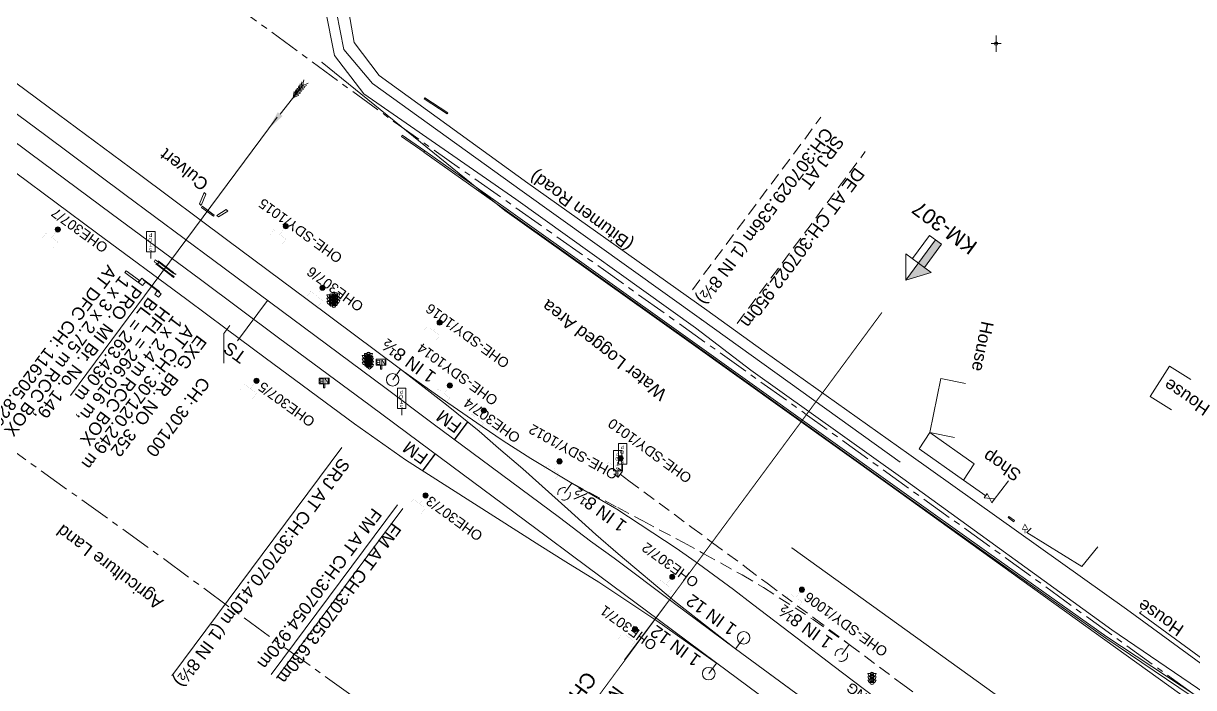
# Model space of a CAD drawing. Header units: metres. Extents: x 628572 to 650094, y 3375792 to 3391117.
# Drawn here: x 639052.5 to 639286, y 3383958.3 to 3384090.8 of the extents above; entities that cross this region are included whole.
import ezdxf
from ezdxf.enums import TextEntityAlignment as Align

# ---------------------------------------------------------------- set-up
doc = ezdxf.new("R2010")
doc.units = ezdxf.units.M
doc.header["$MEASUREMENT"] = 0
for name, pattern in [('CENTER', [2, 1.25, -0.25, 0.25, -0.25]), ('DASHED', [0.75, 0.5, -0.25]), ('PHANTOM2', [1.25, 0.625, -0.125, 0.125, -0.125, 0.125, -0.125])]:
    doc.linetypes.add(name, pattern=pattern)
for name, color, linetype, lineweight in [('Bore', 8, 'Continuous', 0), ('BRIDGE DETAILS PLAN', 7, 'Continuous', 0), ('Commercial Building Semipucca', 251, 'Continuous', 0), ('Compound Wall', 251, 'Continuous', 0), ('CULVERT', 7, 'Continuous', 0), ('Culvert Parapet', 7, 'Continuous', 0), ('DFCC BOUNDARY', 6, 'CENTER', 0), ('Exg track', 7, 'Continuous', 0), ('Existing Chainage', 7, 'Continuous', 0), ('Existing IR Track', 143, 'Continuous', 0), ('Existing Railway Boundary', 7, 'CENTER', 0), ('Gate', 251, 'Continuous', 0), ('KM STONE', 7, 'Continuous', 0), ('MATCH LINE', 7, 'Continuous', 0), ('Name Board', 251, 'Continuous', 0), ('OHE MAST', 8, 'Continuous', 0), ('Residential Building Semipucca', 251, 'Continuous', 0), ('Retaining Wall', 251, 'Continuous', 0), ('River Text', 5, 'Continuous', 0), ("SADHUGARH STN SRJ's", 251, 'Continuous', 0), ('Side Details', 251, 'Continuous', 0), ('Sign Board', 251, 'Continuous', 0), ('SRJ13A', 8, 'Continuous', 0), ('STOP', 8, 'Continuous', 0), ('Subroad Centre', 34, 'Continuous', 0), ('Subroad Edge', 34, 'Continuous', 0), ('Text', 251, 'Continuous', 0), ('Water Logged Area', 5, 'Continuous', 0), ('Wing Wall', 7, 'Continuous', 0)]:
    doc.layers.add(name, color=color, linetype=linetype, lineweight=lineweight)
doc.styles.add('CUT-FILL', font='cut-fill.shx', dxfattribs={"height": 2})
doc.styles.add('NB', font='swissbo.ttf', dxfattribs={"height": 1.5})
doc.styles.get("Standard").update_dxf_attribs({"font": 'arial.ttf'})
doc.styles.add('Style-Arial', font='arial.ttf')
doc.styles.add('Text', font='arial.ttf', dxfattribs={"height": 2})

# ---------------------------------------------------------------- blocks, each defined once
blk = doc.blocks.new('GT')
at = {"layer": 'Gate'}
for p, q in [((-0.5, -0.5), (-0.5, 0.5)), ((-0.5, 0.5), (0.5, -0.5)), ((0.5, 0.5), (0.5, -0.5))]:
    blk.add_line(p, q, dxfattribs=at)
at = {"layer": 'Gate', "flags": 128}
blk.add_lwpolyline([(0.5, 0.5), (-0.5, -0.5)], dxfattribs=at)
blk = doc.blocks.new('BORE')
at = {"ltscale": 0.5}
for q in [(-0.99, 0), (0, 1.64), (0.99, 0), (0, -1.64)]:
    blk.add_line((0, 0), q, dxfattribs=at)
blk.add_circle((0, 0), 0.328, dxfattribs=at)
blk = doc.blocks.new('NB')
for p, q in [((-0.98, 0.82), (-0.98, 1.98)), ((-0.98, 1.98), (0.98, 1.98)), ((-0.98, 0.82), (0.98, 0.82)), ((-0.13, 0.82), (-0.13, 0)), ((-0.13, 0), (0.13, 0)), ((0.13, 0.82), (0.13, 0)), ((0.98, 1.98), (0.98, 0.82))]:
    blk.add_line(p, q)
at = {"style": 'NB', "width": 1.025371}
blk.add_text('NB', height=0.988, rotation=180, dxfattribs=at).set_placement((-0.02, 1.38), align=Align.MIDDLE_CENTER)
blk = doc.blocks.new('TSB')
at = {"const_width": 0.132, "flags": 128}
blk.add_lwpolyline([(-0.51, 0.84), (0.54, 0.84), (0, 1.85), (-0.51, 0.84)], close=True, dxfattribs=at)
at = {"const_width": 0.142, "flags": 128}
blk.add_lwpolyline([(0, 0.84), (0, 0)], dxfattribs=at)
blk = doc.blocks.new('STOP')
at = {"layer": 'SRJ13A', "flags": 128}
blk.add_lwpolyline([(0.84, 5.38), (-0.84, 5.38), (-0.84, 1.32), (0.84, 1.32), (0.84, 5.38)], close=True, dxfattribs=at)
blk.add_lwpolyline([(0, 1.32), (0, 0)], dxfattribs=at)
at = {"layer": 'SRJ13A', "char_height": 0.739, "attachment_point": 7, "rotation": 180, "line_spacing_factor": 0.6, "style": 'CUT-FILL'}
for s, insert in [('P', (0.3, 5.05)), ('O', (0.3, 4.07)), ('T', (0.3, 3.07)), ('S', (0.3, 2.02))]:
    blk.add_mtext(s, dxfattribs=dict(at, insert=insert))
blk = doc.blocks.new('SIG')
for color, points in [(1, [(-0.22, 0.42, 0.180295), (-0.01, 0.33, -0.00255), (0.01, 0.33, -0.00255), (0.02, 0.33, 0.180295), (0.23, 0.42, -0.002654), (0.25, 0.44, 0.184495), (0.33, 0.65, 1.000001), (-0.32, 0.65, 0.184495), (-0.24, 0.44, -0.002654)]), (2, [(0.23, -0.23, -0.002654), (0.25, -0.21, 0.184495), (0.33, 0.01, 1.000001), (-0.32, 0.01, 0.184495), (-0.24, -0.21, -0.002654), (-0.22, -0.23, 0.180295), (-0.01, -0.32, -0.00255), (0.01, -0.32, -0.00255), (0.02, -0.32, 0.180295)]), (3, [(0.23, -0.88, -0.002654), (0.25, -0.86, 0.184495), (0.33, -0.64, 1.000001), (-0.32, -0.64, 0.184495), (-0.24, -0.86, -0.002654), (-0.22, -0.88, 0.395599)])]:
    blk.add_hatch(color=color).paths.add_polyline_path(points)
for p, q in [((-0.31, 0.98), (-0.32, -0.9)), ((0.33, -0.9), (0.32, 0.98))]:
    blk.add_line(p, q)
at = {"flags": 128}
for points in [[(-0.31, 0.98), (-0.81, 0.98, 0.198758), (-0.42, 0.41, 0.003814), (-0.31, 0.39)], [(-0.31, 0.33), (-0.81, 0.33, 0.198758), (-0.42, -0.23, 0.003727), (-0.32, -0.26)], [(0.32, 0.98), (0.82, 0.98, -0.198758), (0.44, 0.41, -0.003814), (0.32, 0.39)], [(0.32, 0.33), (0.82, 0.33, -0.198758), (0.44, -0.23, -0.003727), (0.33, -0.26)], [(-0.32, -0.32), (-0.81, -0.32, 0.198758), (-0.42, -0.88, 0.003639), (-0.32, -0.9)], [(0.33, -0.32), (0.82, -0.32, -0.198758), (0.44, -0.88, -0.003639), (0.33, -0.9)]]:
    blk.add_lwpolyline(points, format="xyb", dxfattribs=at)
for centre, radius, start, end in [((0.01, 0.91), 0.324, 12.4049, 167.5951), ((0.01, 0.81), 0.357, 27.7578, 152.2422), ((0.01, -0.9), 0.324, 181.4572, 358.5428)]:
    blk.add_arc(centre, radius, start, end)
blk = doc.blocks.new('OHE MAST')
h = blk.add_hatch(color=256)
edge = h.paths.add_edge_path()
edge.add_arc((0, 0), 0.514, 0, 360)
at = {"const_width": 0.01, "flags": 128}
for points in [[(1.5, 3.5), (1.5, 2), (-1.5, 2), (-1.5, 3.5)], [(0, 2), (0, 0)]]:
    blk.add_lwpolyline(points, dxfattribs=at)
blk.add_circle((0, 0), 0.514)
blk = doc.blocks.new('KM POST PLAN')
h = blk.add_hatch(color=256)
h.paths.add_polyline_path([(-6.25, -8.47), (0, 0), (0, -8.47), (-3, -8.47)], flags=16)
h.paths.add_polyline_path([(-3, -20), (-3, -8.47), (0, -8.47), (0, -20)], flags=16)
at = {"flags": 128}
for points in [[(0, 0), (-6.25, -8.47), (6.25, -8.47)], [(0, 0), (0, -20)], [(0, 0), (6.25, -8.47)], [(3, -8.47), (3, -20), (-3, -20), (-3, -8.47)]]:
    blk.add_lwpolyline(points, dxfattribs=at)
blk = doc.blocks.new('River A')
at = {"layer": 'River Text'}
for p, q in [((0.2, 9.9), (-3.4, 17.4, -1499.5)), ((0.3, 12.9), (-3.3, 20.5, -1499.5)), ((0.4, 16.4), (-3.2, 24, -1499.5)), ((0.5, 20.3), (-3.1, 27.8, -1499.5)), ((0.5, 22.3), (0, 0)), ((0.2, 9.9), (4.2, 17.2, -1499.5)), ((0.3, 12.9), (4.3, 20.3, -1499.5)), ((0.4, 16.4), (4.4, 23.8, -1499.5)), ((0.5, 20.3), (4.5, 27.7, -1499.5)), ((0, 0), (-3.6, 7.5, -1499.5)), ((0.1, 6), (-3.5, 13.6, -1499.5)), ((0.1, 3.3), (-3.5, 10.8, -1499.5)), ((0, 0), (4, 7.4, -1499.5)), ((0.1, 6), (4.1, 13.4, -1499.5)), ((0.1, 3.3), (4.1, 10.7, -1499.5))]:
    blk.add_line(p, q, dxfattribs=at)
at = {"layer": 'River Text', "flags": 128}
blk.add_lwpolyline([(-0.7, -27.7), (0.5, 22.3)], dxfattribs=at)
at = {"layer": 'River Text', "extrusion": (0, 0, -1)}
blk.add_solid([(-3.5, -27.8), (1.3, -52.7), (4.8, -27.6)], dxfattribs=at)

msp = doc.modelspace()

# ---------------------------------------------------------------- linework, layer by layer
at = {"layer": 'BRIDGE DETAILS PLAN', "flags": 128}
msp.add_lwpolyline([(639061.9036, 3384016.5684), (639103.1531, 3384072.0837)], dxfattribs=at)
at = {"layer": 'Commercial Building Semipucca', "linetype": 'Continuous', "flags": 128}
msp.add_lwpolyline([(639240.064, 3383999.6772), (639231.2497, 3384005.9101), (639233.4074, 3384009.1764), (639242.2554, 3384002.9198), (639240.064, 3383999.6772)], close=True, dxfattribs=at)
at = {"layer": 'Compound Wall', "linetype": 'Continuous', "flags": 128}
for points in [[(639240.0992, 3383999.6559), (639244.5265, 3383996.5481)], [(639246.0241, 3383995.5375), (639249.1031, 3383999.5044)], [(639253.5768, 3383990.0516), (639252.7042, 3383989.2346), (639263.7418, 3383982.4611), (639266.928, 3383986.3728)], [(639275.5927, 3383973.4609), (639275.2147, 3383973.1655), (639293.3085, 3383959.9728), (639293.9967, 3383960.9038)]]:
    msp.add_lwpolyline(points, dxfattribs=at)
at = {"layer": 'CULVERT', "flags": 128}
msp.add_lwpolyline([(639088.1897, 3384054.3058), (639090.5977, 3384052.5251), (639090.4411, 3384052.2846), (639088.0331, 3384054.0652), (639088.1897, 3384054.3058)], close=True, dxfattribs=at)
at = {"layer": 'Culvert Parapet', "linetype": 'Continuous', "flags": 128}
for points in [[(639132.471, 3384075.721), (639132.5884, 3384075.8987), (639137.2061, 3384072.925), (639137.088, 3384072.7462), (639132.471, 3384075.721)], [(639127.9736, 3384068.2046), (639128.0982, 3384068.4612), (639132.6006, 3384065.3339), (639132.4759, 3384065.0771), (639127.9736, 3384068.2046)], [(639079.0422, 3384042.8646), (639082.1249, 3384040.5376), (639082.0167, 3384040.4569), (639078.934, 3384042.7839), (639079.0422, 3384042.8646)], [(639079.3242, 3384043.2828), (639079.3695, 3384043.3987), (639082.4242, 3384041.0937), (639082.3789, 3384040.9779), (639079.3242, 3384043.2828)], [(639072.7152, 3384041.0725), (639073.017, 3384041.4187), (639075.6368, 3384039.5117), (639075.3347, 3384039.1652), (639072.7152, 3384041.0725)], [(639076.4667, 3384039.5396), (639076.5339, 3384039.6295), (639079.6294, 3384037.2744), (639079.5618, 3384037.1841), (639076.4667, 3384039.5396)], [(639249.1692, 3383992.4057), (639249.011, 3383992.1907), (639250.1139, 3383991.3702), (639250.2793, 3383991.6098), (639249.1692, 3383992.4057)]]:
    msp.add_lwpolyline(points, close=True, dxfattribs=at)
at = {"layer": 'DFCC BOUNDARY', "ltscale": 5, "flags": 128}
msp.add_lwpolyline([(639330.3344, 3383899.5156), (639318.2605, 3383908.4746), (639330.1698, 3383924.5422), (639289.9442, 3383954.1409), (639249.4413, 3383983.465), (639208.9797, 3384012.5713), (639168.287, 3384041.646), (639127.3545, 3384070.5066), (639086.9912, 3384100.02), (639106.7272, 3384126.468), (639106.7272, 3384126.468), (639068.4496, 3384158.8483), (639029.3258, 3384190.0243), (638987.5451, 3384217.7937), (638945.5622, 3384245.1274), (638903.8458, 3384272.8226), (638862.2382, 3384300.6609), (638820.952, 3384328.8942), (638803.642, 3384305.6269), (638800.4356, 3384308.0183)], dxfattribs=at)
at = {"layer": 'Exg track', "const_width": 0.3, "flags": 128}
for points in [[(639141.1596, 3384011.2724), (639138.5302, 3384007.7432)], [(639134.6745, 3384004.8884), (639132.1732, 3384001.5313)]]:
    msp.add_lwpolyline(points, dxfattribs=at)
at = {"layer": 'Existing Chainage', "color": 7, "linetype": 'Continuous', "lineweight": 13, "flags": 128}
for points in [[(639095.2431, 3384027.4743), (639101.2237, 3384035.4889)], [(639172.4572, 3383963.78), (639181.446, 3383975.7884)]]:
    msp.add_lwpolyline(points, dxfattribs=at)
at = {"layer": 'Existing IR Track', "color": 88, "linetype": 'DASHED', "ltscale": 5}
for p, q in [((639161.9699, 3383999.0433), (639160.3929, 3383996.9277)), ((639217.2926, 3383966.8631), (639215.7156, 3383964.7476))]:
    msp.add_line(p, q, dxfattribs=at)
at = {"layer": 'Existing IR Track'}
for points in [[(639190.8378, 3383963.1688), (639178.9245, 3383971.5803), (639167.3164, 3383979.2919), (639160.718, 3383983.3867), (639155.5354, 3383986.6252), (639128.7397, 3384003.7221), (639118.5421, 3384010.8965), (639100.7336, 3384024.0282), (639092.9502, 3384029.8208), (639085.0943, 3384035.7163), (639067.1174, 3384049.0061), (639050.9714, 3384060.987), (639031.9504, 3384075.1039), (639013.9678, 3384088.42), (638992.6772, 3384104.0791)], [(639022.1876, 3384100.3468), (639040.3753, 3384086.7935), (639059.5343, 3384072.6305), (639075.6389, 3384060.6199), (639093.2776, 3384047.4934), (639109.1273, 3384035.6735), (639127.771, 3384021.7821), (639136.9301, 3384014.7114), (639143.4304, 3384009.426), (639147.3029, 3384006.0587), (639152.1698, 3384001.9049), (639161.1482, 3383993.8441), (639166.7205, 3383988.8231), (639171.1988, 3383984.9273), (639182.4404, 3383975.5289), (639194.628, 3383966.0287), (639206.6694, 3383957.1449), (639228.6651, 3383939.6451), (639241.9977, 3383927.9784), (639246.7874, 3383923.8017), (639254.9569, 3383916.6913), (639274.751, 3383901.0129)], [(639127.7935, 3384021.7608), (639137.1957, 3384015.0848), (639144.0231, 3384010.3682), (639148.226, 3384007.5283), (639153.7351, 3384003.9499), (639161.9409, 3383999.0549), (639170.9001, 3383993.839), (639182.7693, 3383986.0852), (639187.2448, 3383982.9401), (639194.1884, 3383977.8239), (639197.97, 3383974.9308), (639206.8875, 3383968.1396), (639214.0041, 3383962.6718), (639224.4734, 3383954.7619), (639234.1846, 3383947.4364)]]:
    msp.add_lwpolyline(points, dxfattribs=at)
at = {"layer": 'Existing IR Track', "flags": 128}
for points in [[(639294.3077, 3383892.0601), (639272.5859, 3383908.1745), (639257.132, 3383919.6573), (639243.3124, 3383929.9553), (639236.9159, 3383934.7287), (639207.8857, 3383956.2476), (639194.6215, 3383966.0334), (639182.1279, 3383975.278), (639170.3934, 3383984.0617), (639165.688, 3383987.4577), (639159.447, 3383992.2106), (639134.2771, 3384010.9015), (639124.5911, 3384018.1244), (639106.2502, 3384031.738), (639090.4895, 3384043.4989), (639072.7618, 3384056.6237), (639056.7387, 3384068.5858), (639037.7036, 3384082.6663)], [(639291.4948, 3383888.4878), (639274.6983, 3383900.9493), (639254.4159, 3383916.0011), (639245.7018, 3383922.4546), (639240.6423, 3383926.2299), (639226.3566, 3383936.8275), (639205.3104, 3383952.4405), (639190.8636, 3383963.1504), (639179.1736, 3383971.8536), (639167.8052, 3383980.2967), (639161.7839, 3383984.7368), (639156.8009, 3383988.4578), (639131.528, 3384007.2249), (639121.6637, 3384014.5329), (639103.4224, 3384028.0283), (639087.8153, 3384039.6634), (639070.0315, 3384052.8197), (639053.9516, 3384064.7703), (639035.0014, 3384078.8373)]]:
    msp.add_lwpolyline(points, dxfattribs=at)
at = {"layer": 'Existing IR Track', "color": 88, "linetype": 'DASHED', "ltscale": 5}
for points in [[(639170.3429, 3384000.8967), (639171.1786, 3384000.2737), (639172.0445, 3384001.4352), (639171.2019, 3384002.0633)], [(639170.3429, 3384000.8967), (639171.1786, 3384000.2737), (639172.0445, 3384001.4352), (639171.2019, 3384002.0633)], [(639171.6116, 3384000.8545), (639173.3142, 3383999.5437), (639185.9182, 3383990.2185), (639189.9911, 3383987.1654), (639196.8261, 3383982.1683), (639200.9026, 3383979.08), (639210.2646, 3383972.1424), (639217.3124, 3383966.8481)], [(639161.9957, 3383999.0249), (639171.102, 3383994.1673), (639176.0751, 3383991.529)], [(639176.0751, 3383991.529), (639184.1972, 3383987.2202), (639188.3064, 3383984.951), (639195.9002, 3383980.7525), (639200.1633, 3383978.2323), (639210.1059, 3383971.8414), (639217.2926, 3383966.8631)], [(639217.31, 3383966.8499), (639227.9715, 3383958.8751), (639238.8506, 3383950.8615), (639251.1944, 3383941.7051), (639265.4997, 3383931.1224), (639280.926, 3383919.6806)]]:
    msp.add_lwpolyline(points, dxfattribs=at)
for centre in [(639160.3929, 3383996.9277), (639215.7156, 3383964.7476)]:
    msp.add_circle(centre, 1.2487, dxfattribs=at)
at = {"layer": 'Existing Railway Boundary', "ltscale": 5, "flags": 128}
msp.add_lwpolyline([(631983.38, 3389039.032), (631997.7807, 3389029.4226), (631998.0481, 3389028.4172), (632017.689, 3389013.381), (632054.7643, 3388986.9088), (632106.6339, 3388955.856), (632154.9467, 3388925.0992), (632230.8669, 3388875.9972), (632261.2753, 3388857.0709), (632290.5359, 3388840.2738), (632385.6616, 3388776.6365), (632400.5735, 3388766.5357), (632397.5375, 3388762.1235), (632395.5364, 3388759.1088), (632389.2973, 3388750.367), (632386.7075, 3388746.9674), (632380.0799, 3388739.4039), (632361.8258, 3388715.063), (632365.1364, 3388712.5802), (632373.8273, 3388706.8724), (632388.4278, 3388697.2834), (632403.5607, 3388687.3436), (632418.7904, 3388677.3402), (632434.5002, 3388667.0345), (632450.2517, 3388656.7014), (632466.7864, 3388645.8571), (632483.3195, 3388635.0137), (632501.7611, 3388622.9148), (632520.2525, 3388610.7831), (632536.8197, 3388599.9238), (632553.3588, 3388589.0829), (632565.8495, 3388580.885), (632578.4671, 3388572.604), (632596.9196, 3388560.5289), (632615.4939, 3388548.3741), (632635.6038, 3388535.295), (632652.8405, 3388523.9973), (632669.9946, 3388512.743), (632686.4084, 3388501.9869), (632696.8068, 3388495.1588), (632732.8678, 3388550.0585), (632815.552, 3388494.313), (632865.8266, 3388462.6693), (632954.7858, 3388408.1832), (633025.1519, 3388369.9037), (633056.7277, 3388353.8904), (633065.1399, 3388349.0145), (633088.5914, 3388328.9973), (633152.5885, 3388273.22), (633202.5468, 3388242.3953), (633264.4413, 3388204.6969), (633318.529, 3388171.7998), (633353.1394, 3388148.7029), (633406.9301, 3388112.3266), (633420.502, 3388103.4378), (633436.8123, 3388092.7008), (633466.2362, 3388073.356), (633479.8402, 3388064.4269), (633497.3225, 3388052.9837), (633514.7073, 3388041.6043), (633531.7969, 3388030.3277), (633546.129, 3388020.9518), (633562.4852, 3388010.2117), (633576.5949, 3388000.9466), (633594.4174, 3387989.2137), (633606.8568, 3387981.0241), (633607.7091, 3387982.3188), (633610.8424, 3387980.256), (633626.8506, 3387969.7582), (633642.9494, 3387959.201), (633660.1619, 3387947.8844), (633677.4438, 3387936.5221), (633693.0899, 3387926.2037), (633708.7685, 3387915.8637), (633726.0343, 3387904.4973), (633743.3468, 3387893.1002), (633758.2779, 3387883.3197), (633773.1647, 3387873.5681), (633789.2894, 3387862.9617), (633805.4356, 3387852.3412), (633820.4764, 3387842.4668), (633835.4704, 3387832.6232), (633852.0416, 3387821.7432), (633886.4734, 3387799.1411), (633904.4207, 3387787.3621), (633919.3393, 3387777.5707), (633934.3023, 3387767.7502), (633949.6629, 3387757.6969), (633964.9235, 3387747.7091), (633980.0551, 3387737.7098), (633995.2041, 3387727.6988), (634012.3387, 3387716.4289), (634029.3333, 3387705.2512), (634045.5362, 3387694.5849), (634061.6293, 3387683.9862), (634078.9907, 3387672.5929), (634096.3149, 3387661.224), (634113.1506, 3387650.1721), (634130.0059, 3387639.1072), (634145.8823, 3387628.6414), (634161.8963, 3387618.085), (634177.8703, 3387607.6107), (634193.7633, 3387597.1895), (634209.9993, 3387586.506), (634226.097, 3387575.9134), (634243.1652, 3387564.6955), (634260.1615, 3387553.5249), (634275.6177, 3387543.3646), (634291.1318, 3387533.1662), (634296.8083, 3387529.4449), (634291.9143, 3387522.0113), (634301.9583, 3387515.4268), (634317.7028, 3387505.1053), (634344.1271, 3387487.7818), (634370.6963, 3387470.3636), (634386.1901, 3387460.3813), (634401.9429, 3387450.229), (634426.4972, 3387434.0857), (634451.3792, 3387417.727), (634475.9114, 3387401.5928), (634500.3759, 3387385.5031), (634523.6732, 3387370.1555), (634547.0997, 3387354.7227), (634564.8006, 3387343.068), (634582.571, 3387331.3674), (634601.3879, 3387318.9723), (634620.2858, 3387306.5238), (634639.3106, 3387294.0156), (634658.1243, 3387281.6461), (634679.4814, 3387267.2836), (634702.026, 3387254.0413), (634712.9167, 3387246.4104), (634726.0042, 3387238.4627), (634737.8854, 3387230.0656), (634750.9438, 3387221.7267), (634764.9008, 3387212.4131), (634775.612, 3387204.6159), (634789.3703, 3387195.959), (634801.4607, 3387188.869), (634814.7172, 3387180.8194), (634815.4987, 3387180.2694), (634827.9598, 3387171.3498), (634840.5994, 3387164.128), (634854.2176, 3387155.5292), (634871.8787, 3387143.9515), (634877.6173, 3387139.7695), (634887.5373, 3387132.4757), (634902.4262, 3387121.5277), (634921.3448, 3387107.4791), (634940.6674, 3387093.1306), (634962.2421, 3387077.0753), (634984.1126, 3387060.8), (635000.5185, 3387048.6195), (635017.0238, 3387036.3652), (635035.7455, 3387022.426), (635054.4369, 3387008.5092), (635082.1937, 3386987.9155), (635109.8573, 3386967.3911), (635134.2436, 3386949.2611), (635158.5309, 3386931.2047), (635180.7563, 3386914.7058), (635202.7867, 3386898.3516), (635206.1213, 3386895.8016), (635211.1242, 3386892.0437), (635230.1367, 3386877.9281), (635249.207, 3386863.7701), (635270.9723, 3386847.61), (635292.819, 3386831.3895), (635313.1117, 3386816.3456), (635333.3618, 3386801.3334), (635352.372, 3386787.2182), (635371.5331, 3386772.9909), (635390.4616, 3386758.9197), (635409.8226, 3386744.527), (635427.2062, 3386731.6093), (635445.0434, 3386718.3546), (635461.6171, 3386706.0794), (635478.4695, 3386693.5976), (635493.4196, 3386682.4884), (635508.6023, 3386671.2062), (635518.0063, 3386664.2196), (635527.5618, 3386657.1206), (635543.461, 3386645.2907), (635559.7145, 3386633.1978), (635591.676, 3386610.2688), (635606.0755, 3386599.5015), (635620.6466, 3386588.6057), (635636.5434, 3386576.7606), (635652.3995, 3386564.9458), (635668.2493, 3386553.1365), (635683.9787, 3386541.4169), (635700.2614, 3386528.9886), (635716.7419, 3386516.4094), (635732.9183, 3386504.3569), (635749.0007, 3386492.3748), (635764.9276, 3386480.5277), (635780.91, 3386468.6394), (635796.8963, 3386456.7694), (635812.8908, 3386444.8934), (635829.3631, 3386432.6938), (635845.7912, 3386420.527), (635861.6814, 3386408.7334), (635877.6317, 3386396.8953), (635893.2055, 3386385.3425), (635908.8769, 3386373.7174), (635925.058, 3386361.6972), (635941.2668, 3386349.6564), (635956.6865, 3386338.1889), (635972.0823, 3386326.7391), (635987.7899, 3386315.0493), (636003.5308, 3386303.3347), (636019.0977, 3386291.765), (636034.6476, 3386280.2079), (636050.7681, 3386268.2256), (636066.8961, 3386256.2378), (636083.1084, 3386244.1987), (636099.3561, 3386232.1333), (636114.134, 3386221.1471), (636147.8198, 3386196.1265), (636166.7058, 3386182.1085), (636182.4635, 3386170.4111), (636198.2037, 3386158.7268), (636214.3364, 3386146.7471), (636230.3919, 3386134.8247), (636230.9614, 3386134.4025), (636228.154, 3386130.995), (636300.9317, 3386076.4069), (636382.1931, 3386014.4435), (636463.0816, 3385952.0584), (636544.2755, 3385889.3268), (636568.8921, 3385871.1182), (636613.4471, 3385839.7025), (636628.0709, 3385853.6506), (636650.5128, 3385835.4717), (636693.9069, 3385800.1065), (636686.7095, 3385790.4003), (636696.0629, 3385782.3378), (636710.473, 3385769.9165), (636766.0138, 3385726.4206), (636849.4668, 3385668.9836), (636931.64, 3385608.8479), (637013.8419, 3385548.1951), (637096.6082, 3385488.6336), (637121.9489, 3385470.2058), (637176.9181, 3385426.1737), (637258.1753, 3385363.4078), (637340.1494, 3385301.7514), (637422.2947, 3385241.0852), (637447.0788, 3385223.2045), (637528.2227, 3385160.8768), (637610.9552, 3385100.7612), (637694.8717, 3385041.953), (637753.3499, 3385002.2846), (637771.5944, 3384989.982), (637771.5944, 3384979.4924), (637852.0915, 3384922.0343), (637935.0162, 3384862.0714), (637993.4351, 3384821.4573), (638019.0158, 3384803.2052), (638102.4107, 3384745.0584), (638178.9785, 3384688.3398), (638237.6603, 3384636.8079), (638344.701, 3384557.2221), (638427.4112, 3384496.8586), (638508.4228, 3384435.5926), (638565.3238, 3384391.9743), (638589.782, 3384373.2765), (638631.8324, 3384337.8543), (638619.2503, 3384320.7689), (638700.6253, 3384258.2275), (638758.2306, 3384210.1286), (638748.4263, 3384194.4881), (638832.9819, 3384135.241), (638898.2751, 3384089.8354), (638910.685, 3384104.7359), (638994.0238, 3384045.8483), (639077.2216, 3383986.384), (639102.1383, 3383968.0886), (639159.8745, 3383926.5901), (639184.8741, 3383908.5552), (639242.6613, 3383867.4991), (639268.1519, 3383849.1332), (639327.9549, 3383811.5106), (639354.2186, 3383795.0507), (639414.5653, 3383756.9689), (639440.0428, 3383739.3736), (639498.3493, 3383699.1058), (639523.8465, 3383681.6785), (639574.9736, 3383646.7331), (639583.1624, 3383652.0276), (639689.1575, 3383571.5368), (639770.3529, 3383510.1038), (639826.8338, 3383467.0843), (639851.6063, 3383448.3401), (639907.8381, 3383405.1303), (639928.7552, 3383389.2727), (639932.4136, 3383385.8226), (639987.4639, 3383341.8457), (640012.7135, 3383323.0928), (640093.1273, 3383262.0565), (640171.8725, 3383196.1592), (640228.3322, 3383153.381), (640311.5957, 3383095.2106), (640394.8641, 3383036.2274), (640477.4145, 3382977.0386), (640559.1827, 3382915.4685), (640665.4567, 3382835.3045), (640720.6935, 3382789.5682), (640744.1896, 3382769.9043), (640801.5333, 3382727.7921), (640884.497, 3382668.355), (640967.4181, 3382609.4811), (641049.3321, 3382547.9775), (641130.842, 3382487.0083), (641212.6929, 3382426.3203), (641295.2397, 3382366.2732), (641377.1032, 3382305.6407), (641458.6913, 3382244.4694), (641539.788, 3382182.3426), (641622.1383, 3382122.0097), (641702.364, 3382062.6427), (641784.5528, 3382001.6936), (641867.0132, 3381941.5198), (641973.939, 3381862.1361), (642047.1447, 3381806.5386), (642111.3474, 3381756.247), (642135.5451, 3381737.1522), (642191.6481, 3381692.8805), (642216.3665, 3381674.0919), (642297.8377, 3381612.4104), (642380.4062, 3381552.4772), (642463.3246, 3381492.4122), (642545.7114, 3381431.7783), (642627.5896, 3381371.9523), (642710.042, 3381311.7191), (642794.2249, 3381254.3826), (642875.8129, 3381193.2771), (642956.3456, 3381130.3141), (643036.4583, 3381067.3443), (643117.185, 3381004.8095), (643172.4593, 3380960.8682), (643197.158, 3380942.1115), (643255.3116, 3380901.5691), (643282.0179, 3380885.9855), (643340.0019, 3380844.3971), (643414.9945, 3380785.1482), (643451.8986, 3380756.7808), (643532.8037, 3380694.4612), (643535.2972, 3380692.6635), (643551.2784, 3380680.8194), (643567.3357, 3380668.919), (643583.0638, 3380657.2952), (643598.7082, 3380645.7333), (643614.3081, 3380634.1892), (643630.1523, 3380622.4653), (643650.0814, 3380608.0318), (643669.585, 3380593.9065), (643682.7179, 3380584.1884), (643695.5222, 3380574.7117), (643709.3225, 3380564.4893), (643722.9637, 3380554.3847), (643737.887, 3380543.3483), (643752.8235, 3380532.3022), (643768.2592, 3380520.8389), (643783.7331, 3380509.3472), (643799.7855, 3380497.4973), (643815.9413, 3380485.5714), (643832.7782, 3380473.1288), (643849.7289, 3380460.6021), (643866.059, 3380448.5159), (643882.3496, 3380436.4589), (643898.3816, 3380424.7148), (643914.2305, 3380413.1048), (643929.3278, 3380401.9147), (643944.4267, 3380390.7231), (643959.7518, 3380379.1349), (643975.3902, 3380367.3097), (643987.907, 3380358.1055), (644000.1603, 3380349.0958), (644017.4569, 3380336.3184), (644034.4669, 3380323.7528), (644046.4455, 3380314.9727), (644249.4258, 3380165.3983), (644621.007, 3379887.6965), (644676.9944, 3379845.4482), (644702.8645, 3379825.9912), (644738.6024, 3379799.4801), (644742.2817, 3379796.7418), (644771.2557, 3379773.8192), (644804.6479, 3379750.2058), (644834.554, 3379728.6172), (644848.5372, 3379718.5093), (644863.2911, 3379707.9396), (644878.1999, 3379697.2589), (644893.8111, 3379686.127), (644909.381, 3379675.0245), (644918.4816, 3379668.5863), (644935.1691, 3379656.7791), (644907.7997, 3379620.3367), (644936.8456, 3379598.666), (644961.4527, 3379618.4234), (645145.9779, 3379481.4776), (645154.4712, 3379493.1591), (645276.7247, 3379402.534), (645270.2115, 3379393.7381), (645468.3754, 3379252.8811), (645478.6859, 3379267.1096), (645498.5589, 3379252.3702), (645510.5872, 3379243.9988), (645510.5872, 3379243.9988), (645531.3517, 3379228.922), (645544.8911, 3379218.91), (645549.0311, 3379215.8257)], dxfattribs=at)
at = {"layer": 'MATCH LINE', "linetype": 'PHANTOM2', "ltscale": 15, "const_width": 0.2}
msp.add_lwpolyline([(639223.8253, 3384033.1105), (639147.9774, 3383930.5188)], dxfattribs=at)
at = {"layer": 'Residential Building Semipucca', "linetype": 'Continuous', "flags": 128}
for points in [[(639281.5698, 3384013.6636), (639277.3582, 3384016.3566), (639281.2259, 3384022.4052), (639285.4374, 3384019.7123)], [(639238.3064, 3384008.1821), (639233.4074, 3384009.1764), (639235.5853, 3384019.9066), (639240.4843, 3384018.9123)]]:
    msp.add_lwpolyline(points, dxfattribs=at)
at = {"layer": 'Retaining Wall', "linetype": 'Continuous', "flags": 128}
for points in [[(639185.3406, 3384027.4362), (639148.6324, 3384053.5663), (639132.425, 3384065.0924), (639132.6006, 3384065.3339), (639148.8131, 3384053.8648), (639185.5351, 3384027.6757)], [(639185.3406, 3384027.4362), (639196.3656, 3384019.5415), (639226.676, 3383997.8478), (639244.9516, 3383984.84), (639268.5223, 3383968.142), (639295.1395, 3383950.0908), (639295.4329, 3383950.764), (639268.6689, 3383968.3832), (639245.1691, 3383985.0843), (639226.8577, 3383998.1077), (639196.5493, 3384019.8073)], [(639196.5493, 3384019.8073), (639185.5351, 3384027.6757)]]:
    msp.add_lwpolyline(points, dxfattribs=at)
at = {"layer": 'Retaining Wall', "flags": 128}
for points in [[(639087.9991, 3384054.4562), (639087.645, 3384054.784), (639088.5675, 3384057.0422), (639088.9256, 3384056.7107), (639087.9991, 3384054.4562)], [(639091.1095, 3384052.4779), (639092.9661, 3384053.669), (639093.2879, 3384053.3458), (639091.4253, 3384052.1773), (639091.1095, 3384052.4779)]]:
    msp.add_lwpolyline(points, close=True, dxfattribs=at)
at = {"layer": "SADHUGARH STN SRJ's", "color": 7}
for p, q in [((639127.7676, 3384021.7791), (639126.1906, 3384019.6636)), ((639194.6215, 3383966.0334), (639196.243, 3383968.2085)), ((639190.8378, 3383963.1688), (639189.2608, 3383961.0533))]:
    msp.add_line(p, q, dxfattribs=at)
at = {"layer": "SADHUGARH STN SRJ's", "color": 88, "linetype": 'DASHED', "lineweight": 13, "ltscale": 5, "flags": 128}
for points in [[(639185.9965, 3384037.6401), (639211.6513, 3384072.0611)], [(639194.9333, 3384030.9004), (639220.4906, 3384065.1907)]]:
    msp.add_lwpolyline(points, dxfattribs=at)
at = {"layer": "SADHUGARH STN SRJ's", "color": 7}
msp.add_lwpolyline([(639093.6744, 3384030.4802), (639092.5255, 3384028.9365), (639092.5255, 3384023.0175)], dxfattribs=at)
at = {"layer": "SADHUGARH STN SRJ's", "lineweight": 13, "flags": 128}
for points in [[(639082.1157, 3383960.6491), (639116.0402, 3384006.1656)], [(639101.9327, 3383960.9138), (639127.1581, 3383994.7587)], [(639102.9881, 3383960.1565), (639128.1994, 3383993.9825)]]:
    msp.add_lwpolyline(points, dxfattribs=at)
at = {"layer": "SADHUGARH STN SRJ's", "color": 7}
for centre in [(639126.1906, 3384019.6636), (639196.243, 3383968.2085), (639189.2608, 3383961.0533)]:
    msp.add_circle(centre, 1.2487, dxfattribs=at)
at = {"layer": 'Subroad Centre', "linetype": 'Continuous', "flags": 128}
for points in [[(639116.4464, 3384085.541), (639114.955, 3384093.0201), (639117.5445, 3384104.4963), (639119.1924, 3384115.6308), (639116.46, 3384122.598)], [(639116.4464, 3384085.541), (639122.1387, 3384078.7896), (639152.0397, 3384057.2941), (639187.7915, 3384031.6823), (639227.4524, 3384003.2455)]]:
    msp.add_lwpolyline(points, dxfattribs=at)
at = {"layer": 'Subroad Centre'}
for p in [(639116.446, 3384085.541), (639122.139, 3384078.79), (639152.04, 3384057.294), (639187.791, 3384031.682)]:
    msp.add_point(p, dxfattribs=at)
at = {"layer": 'Subroad Edge', "linetype": 'Continuous', "flags": 128}
for points in [[(639118.5334, 3384086.9346), (639117.4306, 3384093.049), (639119.3897, 3384103.9269), (639120.9902, 3384115.6974), (639118.0586, 3384123.7898)], [(639114.583, 3384084.3878), (639112.7273, 3384093.7373), (639115.5119, 3384104.8751), (639116.6403, 3384115.3701), (639114.7263, 3384121.3455)], [(639118.5334, 3384086.9346), (639123.5194, 3384080.4058), (639153.1395, 3384058.9171), (639188.8708, 3384033.5482), (639200.3505, 3384025.3428)], [(639114.583, 3384084.3878), (639120.427, 3384076.7092), (639150.7762, 3384055.7236), (639186.5886, 3384030.0076), (639197.6515, 3384021.581)], [(639200.3505, 3384025.3428), (639229.2107, 3384004.8402), (639272.6105, 3383973.9497), (639298.5586, 3383954.9832), (639304.7677, 3383950.6037), (639314.0915, 3383943.421), (639316.7928, 3383942.7115), (639318.4396, 3383942.5018), (639327.8504, 3383955.1543), (639341.9491, 3383973.7255), (639352.9781, 3383988.0356), (639365.4422, 3384004.4696), (639375.6271, 3384015.3304), (639383.8706, 3384022.6383), (639393.9167, 3384029.9096), (639426.5947, 3384051.5516)], [(639034.826, 3383772.6226), (639064.5473, 3383785.8776), (639096.3216, 3383800.2144), (639122.7405, 3383812.2904), (639149.7616, 3383824.5292), (639180.9483, 3383838.7011), (639209.3962, 3383851.9355), (639228.3164, 3383860.5578), (639244.9608, 3383868.6118), (639274.5323, 3383886.2474), (639296.8113, 3383911.7044), (639306.1879, 3383924.8755), (639312.7379, 3383934.485), (639310.737, 3383938.9023), (639301.9366, 3383947.3114), (639296.1524, 3383951.7952), (639269.6852, 3383969.8166), (639227.9637, 3383999.9634), (639197.6515, 3384021.581)]]:
    msp.add_lwpolyline(points, dxfattribs=at)
at = {"layer": 'Water Logged Area', "linetype": 'Continuous', "flags": 128}
msp.add_lwpolyline([(639112.0971, 3384082.9752), (639148.594, 3384053.4264), (639185.2543, 3384027.3154), (639225.0074, 3383998.9454), (639307.818, 3383939.3888), (639288.6798, 3383926.5713), (639205.8692, 3383986.1279)], dxfattribs=at)
at = {"layer": 'Water Logged Area'}
for p in [(639112.097, 3384082.975), (639148.594, 3384053.426), (639185.254, 3384027.315), (639225.007, 3383998.945), (639205.869, 3383986.128)]:
    msp.add_point(p, dxfattribs=at)
at = {"layer": 'Wing Wall', "linetype": 'Continuous', "flags": 128}
for points in [[(639078.5762, 3384043.2047), (639079.311, 3384042.79), (639079.5207, 3384043.0954), (639078.811, 3384043.588), (639078.5762, 3384043.2047)], [(639076.1137, 3384039.9184), (639075.4878, 3384039.1151), (639076.2732, 3384038.5043), (639076.899, 3384039.3076), (639076.1137, 3384039.9184)], [(639082.4707, 3384040.1078), (639082.0825, 3384040.3977), (639082.1849, 3384040.5454), (639082.5731, 3384040.2556), (639082.4707, 3384040.1078)], [(639082.8801, 3384040.6967), (639082.3709, 3384040.9669), (639082.471, 3384041.0426), (639082.9803, 3384040.7724), (639082.8801, 3384040.6967)], [(639079.4887, 3384036.139), (639078.6993, 3384036.7088), (639079.2069, 3384037.4074), (639079.9964, 3384036.8375), (639079.4887, 3384036.139)]]:
    msp.add_lwpolyline(points, close=True, dxfattribs=at)

# ---------------------------------------------------------------- block references
at = {"layer": 'Bore', "linetype": 'Continuous'}
msp.add_blockref('BORE', (639246.596, 3384086.744), dxfattribs=at)
at = {"layer": 'Gate', "xscale": 1.806700589267159, "yscale": 0.9997814888924802, "zscale": 1.343988766738934, "rotation": 326.2277033111749}
msp.add_blockref('GT', (639245.2753, 3383996.0428), dxfattribs=at)
at = {"layer": 'KM STONE'}
ref = msp.add_blockref('KM POST PLAN', (639228.5874, 3384039.5517), dxfattribs=dict(at, xscale=0.4999999999999998, yscale=0.4999999999999998, zscale=0.4999999999999998, rotation=143.5234969409069))
ref.add_attrib('KM-POST', 'KM-307', dxfattribs={"layer": '0', "height": 3, "rotation": 143.523497, "style": 'Style-Arial'}).set_placement((639236.3158, 3384050.005), align=Align.MIDDLE_CENTER)
at = {"layer": 'Name Board', "linetype": 'Continuous'}
for p in [(639123.866, 3384021.776), (639123.866, 3384021.776), (639112.52, 3384018.043), (639112.52, 3384018.043)]:
    msp.add_blockref('NB', p, dxfattribs=at)
at = {"layer": 'OHE MAST', "color": 2, "rotation": 143.3908318566117}
for p in [(639104.882, 3384050.312), (639059.358, 3384049.667), (639112.2, 3384038.04), (639135.564, 3384031.101), (639099.029, 3384019.479), (639137.597, 3384018.533), (639144.366, 3384013.524), (639159.465, 3384003.401), (639171.647, 3384004.008), (639132.762, 3383996.598), (639181.979, 3383980.361), (639207.852, 3383977.808), (639174.55, 3383969.902)]:
    msp.add_blockref('OHE MAST', p, dxfattribs=at)
at = {"layer": 'River Text', "xscale": 0.1499234070063734, "yscale": 0.1499234070063734, "zscale": 0.1499234070063734, "rotation": 323.0462313080645}
msp.add_blockref('River A', (639106.3091, 3384075.9304), dxfattribs=at)
at = {"layer": 'Sign Board', "linetype": 'Continuous'}
for name, p in [('SIG', (639113.871, 3384035.615)), ('SIG', (639114.43, 3384035.296)), ('SIG', (639114.839, 3384035.859)), ('SIG', (639120.935, 3384023.517)), ('SIG', (639121.355, 3384023.939)), ('SIG', (639121.378, 3384023.4)), ('SIG', (639121.548, 3384023.037)), ('TSB', (639252.352, 3383989.029)), ('SIG', (639221.824, 3383960.101))]:
    msp.add_blockref(name, p, dxfattribs=at)
at = {"layer": 'STOP', "linetype": 'Continuous'}
for p in [(639077.929, 3384043.881), (639127.984, 3384012.613), (639171.109, 3384000.2), (639172.072, 3384001.555)]:
    msp.add_blockref('STOP', p, dxfattribs=at)

# ---------------------------------------------------------------- texts
at = {"layer": 'BRIDGE DETAILS PLAN', "color": 10}
for s, p in [('AT DFC CH: 116205.826 m', (639069.3328, 3384042.7612)), ('1 x 3 x 2.75 m RCC BOX', (639071.8835, 3384040.609)), ('PRO. MI Br. No. 149,', (639074.3611, 3384038.7858))]:
    msp.add_text(s, height=2.5, rotation=233, dxfattribs=at).set_placement(p)
at = {"layer": 'BRIDGE DETAILS PLAN'}
for s, p in [('BL = 263.430 m', (639077.4917, 3384036.3377)), ('HFL = 266.016 m,', (639079.9693, 3384034.5146)), ('1 x 2.4 m RCC BOX', (639082.447, 3384032.6914)), ('AT CH: 307120.249 m', (639084.8594, 3384030.7381)), ('EXG. BR. NO. 352', (639087.2719, 3384028.7847))]:
    msp.add_text(s, height=2.5, rotation=233, dxfattribs=at).set_placement(p)
at = {"layer": 'Existing Chainage', "color": 7, "lineweight": 0, "attachment_point": 4, "line_spacing_factor": 0.6, "style": 'Style-Arial'}
for s, insert, char_height, rotation in [('CH: 307100', (639088.9286, 3384019.709), 2.5, 233.26906), ('CH:307000', (639165.9325, 3383960.8879), 3, 233.183461)]:
    msp.add_mtext(s, dxfattribs=dict(at, insert=insert, char_height=char_height, rotation=rotation))
at = {"layer": 'Existing IR Track', "color": 88, "linetype": 'DASHED', "ltscale": 5}
for p in [(639173.1277, 3383991.11), (639214.2138, 3383967.7912)]:
    msp.add_text('1 IN 8½', height=2.5, rotation=144, dxfattribs=at).set_placement(p)
at = {"layer": 'MATCH LINE', "linetype": 'Continuous'}
msp.add_text('MATCH LINE - 239', height=3, rotation=233.623712, dxfattribs=at).set_placement((639170.3564, 3383958.9172))
at = {"layer": 'OHE MAST'}
for s, rotation, p in [('OHE-SDY/1015', 144, (639100.3853, 3384055.9937)), ('OHE307/7', 144, (639059.0287, 3384054.1355)), ('OHE307/6', 144, (639110.012, 3384042.4043)), ('OHE-SDY/1016', 144, (639133.7331, 3384035.0253)), ('OHE-SDY1014', 144, (639132.056, 3384027.1444)), ('OHE307/5', 144, (639100.3296, 3384019.4031)), ('OHE307/4', 144, (639141.307, 3384016.2107)), ('OHE-SDY/1010', 144, (639170.1085, 3384012.1059)), ('OHE-SDY/1012', 151.08085, (639154.0904, 3384010.9227)), ('OHE307/3', 144, (639133.8066, 3383996.6261)), ('OHE307/2', 144, (639176.8752, 3383987.3723)), ('OHE-SDY/1006', 144, (639209.2252, 3383977.4764)), ('OHE307/1', 144, (639168.5252, 3383974.8122))]:
    msp.add_text(s, height=2, rotation=rotation, dxfattribs=at).set_placement(p, align=Align.RIGHT)
at = {"layer": "SADHUGARH STN SRJ's", "color": 7}
for s, p in [('TS', (639097.2469, 3384024.7923)), ('1 IN 8½', (639135.0575, 3384020.8371)), ('FM', (639140.1646, 3384010.8825)), ('FM', (639133.4816, 3384004.6392)), ('1 IN 12', (639195.0571, 3383970.4569)), ('1 IN 12', (639187.8944, 3383964.2946))]:
    msp.add_text(s, height=2.5, rotation=144, dxfattribs=at).set_placement(p)
at = {"layer": "SADHUGARH STN SRJ's", "color": 88, "lineweight": 13, "char_height": 2.5, "attachment_point": 4, "rotation": 233.301951, "line_spacing_factor": 0.648, "style": 'Style-Arial'}
for s, insert, width in [('\\A1;SRJ AT \\P{\\A0;CH:307029.536m (1 IN 8½)}', (639214.0742, 3384068.8906), 42.997681), ('\\A1;DE AT {\\A0;CH:307022.950m}', (639219.5334, 3384061.4723), 55.170098)]:
    msp.add_mtext(s, dxfattribs=dict(at, insert=insert, width=width))
at = {"layer": "SADHUGARH STN SRJ's", "lineweight": 13, "char_height": 2.5, "attachment_point": 4, "rotation": 233.301951, "line_spacing_factor": 0.648, "style": 'Style-Arial'}
for s, insert, width in [('\\A1;SRJ AT {\\A0;CH:307070.410m (1 IN 8½)}', (639116.5345, 3384003.7848), 56.458116), ('\\A1;FM AT {\\A0;CH:307054.920m}', (639123.1955, 3383993.5596), 55.170098), ('\\A1;FM AT {\\A0;CH:307053.630m}', (639127.0801, 3383990.6638), 55.170098)]:
    msp.add_mtext(s, dxfattribs=dict(at, insert=insert, width=width))
at = {"layer": 'Side Details'}
msp.add_text('Agriculture Land', height=2.5, rotation=142.912797, dxfattribs=at).set_placement((639080.6245, 3383975.6334))
at = {"layer": 'Subroad Edge', "linetype": 'Continuous', "style": 'Text'}
msp.add_text('(Bitumen Road)', height=2.5, rotation=143.832082, dxfattribs=at).set_placement((639174.437, 3384047.1796))
at = {"layer": 'Text'}
for s, rotation, p in [('Culvert', 141.561997, (639089.6646, 3384059.1258)), ('Water Logged Area', 142.179195, (639181.1146, 3384017.2704)), ('House', 258.526846, (639243.7122, 3384031.5254)), ('House', 145.719364, (639289.5096, 3384014.3885)), ('Shop', 145.99416, (639251.8402, 3384001.301)), ('House', 145.691027, (639284.2823, 3383970.4005))]:
    msp.add_text(s, height=2.5, rotation=rotation, dxfattribs=at).set_placement(p)
at = {"layer": 'Text', "style": 'Text'}
msp.add_text('OVER SHOOT NOT FOR STABLING', height=2, rotation=143, dxfattribs=at).set_placement((639254.8671, 3383931.4298))

doc.saveas('drawing.dxf')
